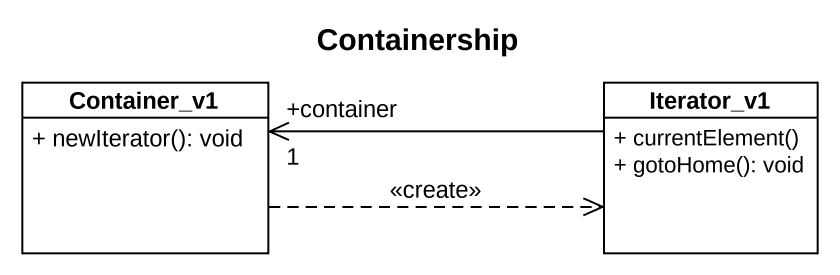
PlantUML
@startuml
title Containership
hide circle
hide empty members
skinparam classAttributeIconSize 0
class Container_v1 {
  + newIterator(): void
}
class Iterator_v1 {
  + currentElement()
  + gotoHome(): void
}
Container_v1 .right.> Iterator_v1 : <<create>>
Iterator_v1 -left-> "+container\n1" Container_v1
@enduml
